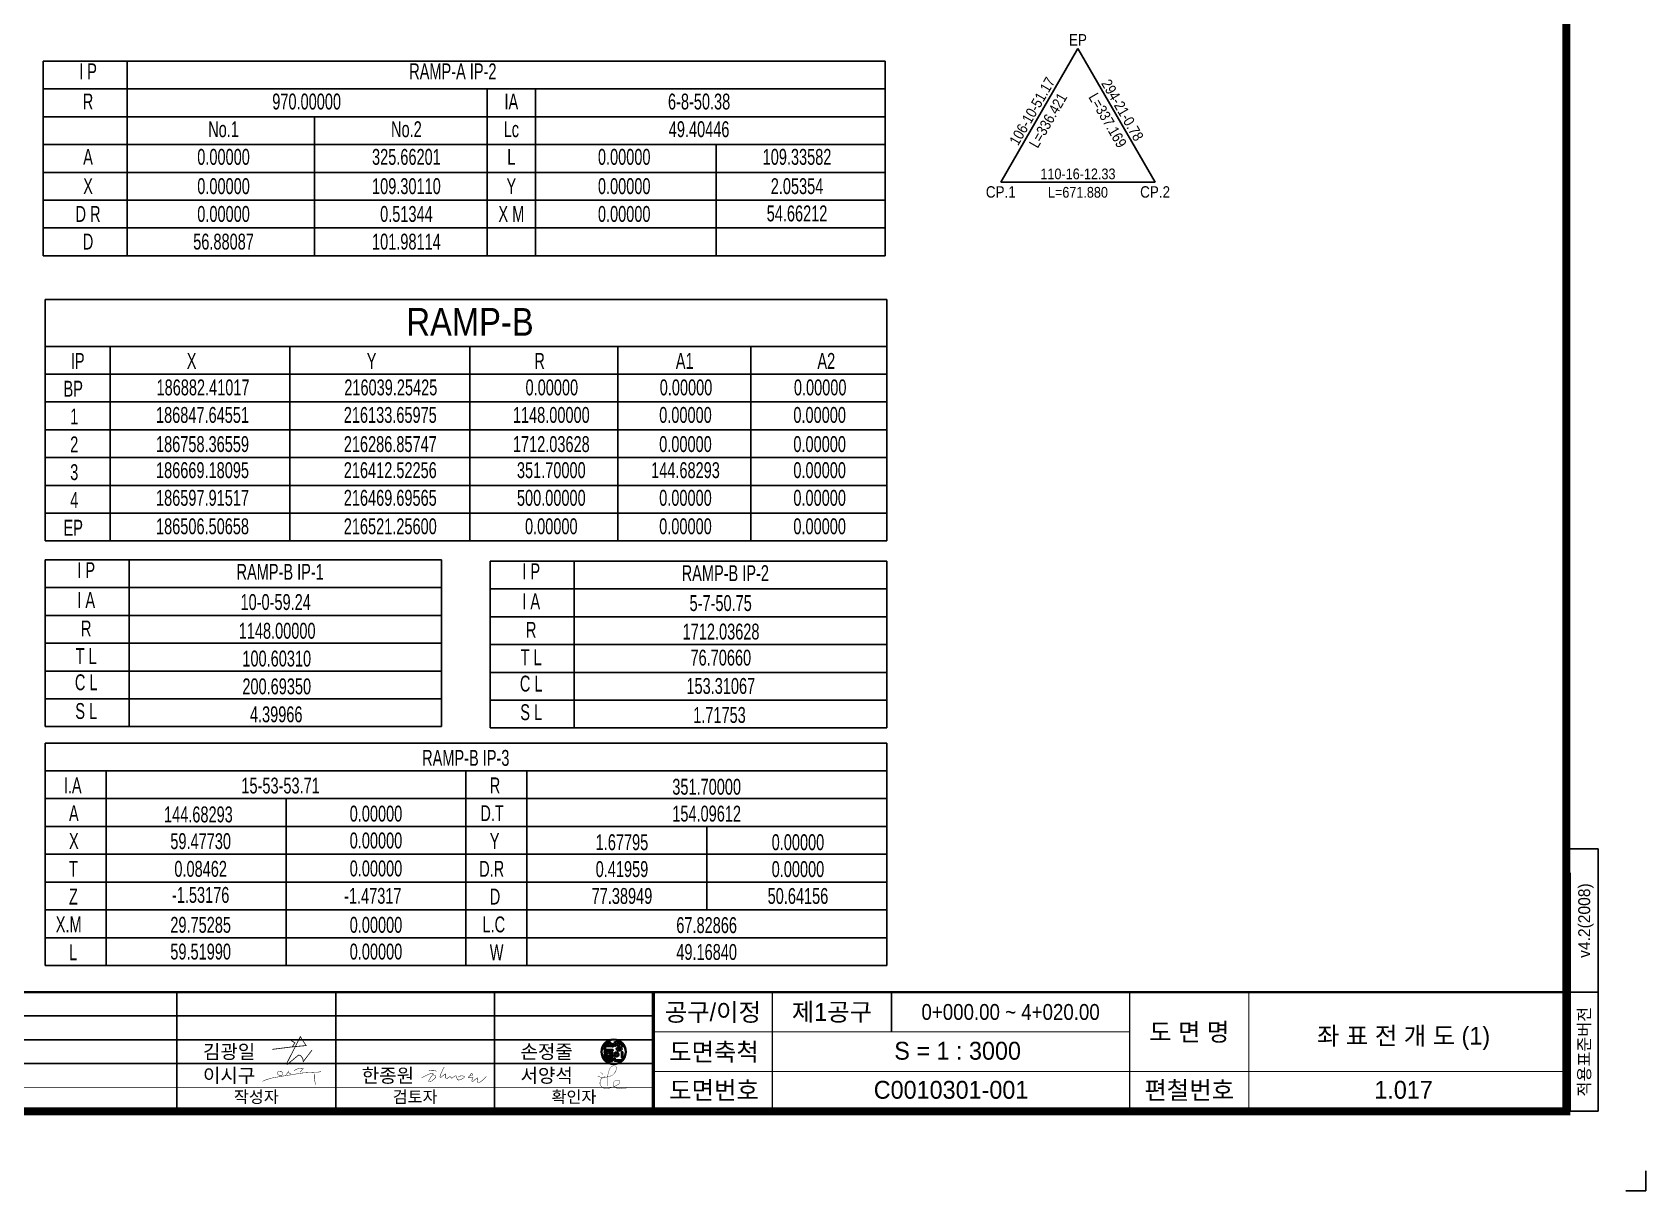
# Model space of a CAD drawing. Header units: inches. Extents: x 0 to 2523, y 0 to 1782.
# Drawn here: x 1304 to 2523, y 0 to 875 of the extents above; entities that cross this region are included whole.
import ezdxf
from ezdxf.enums import TextEntityAlignment as Align

# ---------------------------------------------------------------- set-up
doc = ezdxf.new("R2010")
doc.units = ezdxf.units.IN
doc.header["$LTSCALE"] = 12
doc.header["$MEASUREMENT"] = 0
for name, color, linetype in [('CA-TABL-LIN1', 4, 'Continuous'), ('CA-TABL-LIN2', 1, 'Continuous'), ('CA-TABL-TEX1', 6, 'Continuous'), ('CA-TABL-TEX2', 3, 'Continuous'), ('CX-BORD', 3, 'Continuous'), ('CX-BORD-LIN1', 4, 'Continuous'), ('CX-BORD-LIN2', 3, 'Continuous'), ('CX-BORD-TEX2', 7, 'Continuous'), ('CX-BORD-TEX3', 6, 'Continuous'), ('CX-MISC', 2, 'Continuous'), ('CZ-TEX1', 6, 'Continuous')]:
    doc.layers.add(name, color=color, linetype=linetype)
doc.styles.add('GHG1', font='Dotum.ttf')
doc.styles.add('GHS', font='Dotum.ttf')
doc.styles.add('TB_TEXT', font='Dotum.ttf')
doc.styles.add('TB_WBTXT', font='Dotum.ttf')
doc.styles.add('TB_WMTXT', font='Dotum.ttf')

# ---------------------------------------------------------------- blocks, each defined once
blk = doc.blocks.new('CXBLKA1-KHCA-부산~울산109_K2H')
at = {"layer": 'CX-BORD-LIN1', "const_width": 2}
blk.add_lwpolyline([(821, 20), (25, 20), (25, 574), (821, 574)], close=True, dxfattribs=at)
at = {"layer": 'CX-BORD-LIN1'}
for points, const_width in [([(821, 50), (25, 50)], 0.6), ([(591, 20), (591, 50)], 0.8), ([(591, 20), (591, 50)], 0.6), ([(711, 20), (711, 50)], 0.3), ([(591, 26), (295, 26)], 0.2)]:
    blk.add_lwpolyline(points, dxfattribs=dict(at, const_width=const_width))
for points in [[(471, 20), (471, 50)], [(511, 20), (511, 50)], [(551, 20), (551, 50)]]:
    blk.add_lwpolyline(points, dxfattribs=at)
at = {"layer": 'CX-BORD-LIN2'}
for p, q in [((829, 86.03), (821, 86.03)), ((829, 86.03), (829, 20)), ((822, 80), (822, 20)), ((829, 50), (821, 50)), ((829, 20), (822, 20))]:
    blk.add_line(p, q, dxfattribs=at)
at = {"layer": 'CX-BORD-LIN2', "const_width": 0.3}
for points in [[(621, 20), (621, 50)], [(741, 20), (741, 50)], [(711, 40), (591, 40)], [(821, 30), (591, 30)]]:
    blk.add_lwpolyline(points, dxfattribs=at)
at = {"layer": 'CX-BORD-LIN2'}
for points in [[(651, 40), (651, 50)], [(591, 44), (295, 44)], [(591, 38), (295, 38)], [(591, 32), (295, 32)]]:
    blk.add_lwpolyline(points, dxfattribs=at)
at = {"layer": 'CX-MISC'}
blk.add_lwpolyline([(836, 0), (841, 0), (841, 5)], dxfattribs=at)
at = {"layer": 'CX-BORD-LIN1', "style": 'TB_TEXT'}
for tag, p in [('TR_RCON4', (367.3, 47)), ('TR_RCON3', (367.3, 41)), ('TR_RCON2', (367.3, 35)), ('TR_RCON1', (367.3, 29))]:
    blk.add_attdef(tag, text='', height=3.5, dxfattribs=at).set_placement(p, align=Align.MIDDLE_LEFT)
for tag, height, p in [('TR_DGN4', 3.5, (484.12, 47)), ('TR_CHK4', 3.5, (524.12, 47)), ('TR_RNUM4', 3, (310.11, 46.64)), ('TR_RDAT4', 3.5, (342.5, 47)), ('TR_APP4', 3.5, (564.12, 47)), ('TR_RNUM3', 3, (310.11, 40.64)), ('TR_RDAT3', 3.5, (342.5, 41)), ('TR_DGN3', 3.5, (484.12, 41)), ('TR_CHK3', 3.5, (524.12, 41)), ('TR_APP3', 3.5, (564.12, 41)), ('TR_RDAT2', 3.5, (342.5, 35)), ('TR_DGN2', 3.5, (484.12, 35)), ('TR_CHK2', 3.5, (524.12, 35)), ('TR_APP2', 3.5, (564.12, 35)), ('TR_RNUM2', 3, (310.11, 34.64)), ('TR_RNUM1', 3, (310.11, 28.64)), ('TR_RDAT1', 3.5, (342.5, 29)), ('TR_DGN1', 3.5, (484.12, 29)), ('TR_CHK1', 3.5, (524.12, 29)), ('TR_APP1', 3.5, (564.12, 29))]:
    blk.add_attdef(tag, text='', height=height, dxfattribs=at).set_placement(p, align=Align.MIDDLE_CENTER)
at = {"layer": 'CX-BORD-LIN2', "style": 'TB_TEXT'}
blk.add_text('적용표준버전', height=3, rotation=90, dxfattribs=at).set_placement((825.5, 35), align=Align.MIDDLE_CENTER)
blk.add_attdef('TD_VERSION', text='', height=3, rotation=90, dxfattribs=at).set_placement((825.5, 68.01), align=Align.MIDDLE_CENTER)
at = {"layer": 'CX-BORD-TEX2', "style": 'TB_WMTXT'}
for tag, height, p in [('TB_CNAME', 5, (40.34, 551.83)), ('TB_CSCOP', 4, (41.63, 543.83))]:
    blk.add_attdef(tag, text='', height=height, dxfattribs=at).set_placement(p, align=Align.BOTTOM_LEFT)
at = {"layer": 'CX-BORD-TEX2', "style": 'TB_WBTXT'}
for tag, height, p in [('TB_MTITIL', 10, (423, 553.33)), ('TB_STITL', 7, (423, 538.33))]:
    blk.add_attdef(tag, text='', height=height, dxfattribs=at).set_placement(p, align=Align.MIDDLE_CENTER)
at = {"layer": 'CX-BORD-TEX3', "style": 'TB_TEXT'}
for s, height, p in [('공구/이정', 4.5, (606, 45)), ('도 면 명', 4.5, (726, 40)), ('도면축척', 4.5, (606.29, 35)), ('작성자', 3, (491, 23.66)), ('검토자', 3, (531, 23.66)), ('확인자', 3, (571, 23.66)), ('도면번호', 4.5, (606.29, 25.39)), ('편철번호', 4.5, (726, 25.39))]:
    blk.add_text(s, height=height, dxfattribs=at).set_placement(p, align=Align.MIDDLE)
for tag, height, p in [('TD_DCOMP', 4.5, (242.5, 45)), ('TD_CSECT', 4.5, (636, 45)), ('TD_DNAME_TOP', 4.5, (780, 45)), ('TD_DNAME_MAIN', 4.5, (780, 39.01)), ('TD_CCOMP', 4.5, (242.5, 35)), ('TD_HSCAL', 4.5, (651.7, 35.24)), ('TD_VSCAL', 4.5, (680.78, 35.24)), ('TD_DNAME_BOT', 3, (780, 33.65)), ('TD_CNAME', 4.5, (90, 25.75)), ('TD_FIELD', 4.5, (207.5, 25.53)), ('TD_CSTEP', 4.5, (278.24, 25.53)), ('TD_DWGCODE', 4.5, (666, 25.39)), ('TD_DWGNO', 4.5, (780, 25.39))]:
    blk.add_attdef(tag, text='', height=height, dxfattribs=at).set_placement(p, align=Align.MIDDLE_CENTER)
at = {"layer": 'CX-BORD-TEX3', "style": 'TB_TEXT', "width": 0.9}
blk.add_attdef('TD_CDIST', text='', height=4, dxfattribs=at).set_placement((681, 45), align=Align.MIDDLE_CENTER)
blk = doc.blocks.new('CXGLOGO-1공구SIGN1')
at = {"layer": 'CX-BORD-LIN1'}
h = blk.add_hatch(color=256, dxfattribs=at)
h.paths.add_polyline_path([(113.17, 8.97, 1), (106.86, 8.97, 1)])
h.paths.add_polyline_path([(107.03, 8.97, -1), (113, 8.97, -1)], flags=16)
h.paths.add_polyline_path([(110.05, 8.31, -0.896322), (111.33, 8.33, -0.926389)], flags=0)
h.paths.add_polyline_path([(110.43, 8.31, -1), (110.98, 8.31, -1)], flags=0)
h.paths.add_polyline_path([(109.5, 8.23, -0.16562), (108.69, 8.56, -0.151261), (107.82, 8.21, -0.627986), (107.65, 8.49, 0.080455), (108.04, 8.5, 0.195341), (108.3, 8.63, 0.568514), (108.32, 8.75, -0.02761), (107.63, 8.75, -0.507651), (107.65, 9.02, 0.018456), (109.66, 9.01, -0.861292), (109.69, 8.77, -0.02761), (109, 8.77, 0.568514), (109.02, 8.66, 0.195341), (109.28, 8.52, 0.080455), (109.67, 8.51, -0.627986)], flags=0)
h.paths.add_polyline_path([(111.98, 7.48, 0.030267), (111.97, 8.91, -0.353642), (112.35, 8.94, 0.031531), (112.34, 7.45, -0.327476)], flags=0)
h.paths.add_polyline_path([(109.8, 9.25, 0.046914), (107.89, 9.27, -0.265442), (107.61, 9.36, 0.025115), (107.62, 10, -0.360278), (107.96, 10.02, 0.033897), (107.96, 9.53, 0.034645), (109.81, 9.57, -0.467907)], flags=0)
h.paths.add_polyline_path([(110.62, 9.64, -0.651407), (112.23, 9.68, -0.609172)], flags=0)
h.paths.add_polyline_path([(110.96, 9.68, -0.528488), (111.86, 9.68, -0.528488)], flags=0)
h.paths.add_polyline_path([(109.92, 10.23, 0.017069), (108.75, 10.28, 0.016059), (107.64, 10.24, -0.317816), (107.66, 10.57, -0.018433), (108.65, 10.54, 0.071862), (108.64, 10.78, -0.526862), (108.93, 10.78, 0.071862), (108.92, 10.54, -0.018433), (109.91, 10.56, -0.317816)], flags=0)
h.paths.add_polyline_path([(110.22, 10.35, -0.339532), (110.17, 10.66, 0.188952), (110.56, 10.81, 0.277066), (110.64, 11.13), (110.19, 11.13, -0.268336), (110.19, 11.44), (111.33, 11.44, -0.415274), (111.33, 11.13), (110.92, 11.13, 0.310944), (110.95, 10.88, 0.241567), (111.44, 10.64, -0.43607), (111.26, 10.34, -0.204623), (110.79, 10.72, -0.291725)], flags=0)
h = blk.add_hatch(color=256, dxfattribs=at)
h.paths.add_polyline_path([(109, 11.63, 0.180236), (108.7, 11.62, -0.34602), (107.87, 11.05, 0.027428), (107.65, 10.8, 0.1731), (107.99, 10.76, 0.105582), (108.87, 11.2, 0.118372), (109.56, 10.74, 0.303343), (110.05, 10.79, 0.59956), (109.97, 11.01, -0.14726), (109.56, 11.05, -0.255299)])
h.paths.add_polyline_path([(108.65, 10.54, 0.018433), (107.66, 10.57, 0.317816), (107.64, 10.24, -0.017069), (108.82, 10.27, -0.016059), (109.92, 10.23, 0.317816), (109.91, 10.56, 0.018433), (108.92, 10.54, -0.071862), (108.93, 10.78, 0.526862), (108.64, 10.78, -0.071862)])
h.paths.add_polyline_path([(110.64, 11.13, -0.32001), (110.52, 10.78, -0.166466), (110.17, 10.66, 0.339532), (110.22, 10.35, 0.291725), (110.79, 10.72, 0.204623), (111.26, 10.34, 0.43607), (111.44, 10.64, -0.241567), (110.95, 10.88, -0.310944), (110.92, 11.13), (111.33, 11.13, 0.415274), (111.33, 11.44), (110.19, 11.44, 0.268336), (110.19, 11.13)])
h.paths.add_polyline_path([(111.56, 11.1, 0.447543), (111.55, 10.78, 0.166877), (111.9, 10.82, -0.774344), (111.96, 10.77, -0.01215), (111.94, 10.3, 0.291765), (112.41, 10.27, -0.072609), (112.37, 10.8, 0.047972), (111.98, 11.22), (111.98, 11.1)])
h.paths.add_polyline_path([(110.62, 9.64, 0.609172), (112.23, 9.68, 0.651407)])
h.paths.add_polyline_path([(111.86, 9.68, -0.528488), (110.96, 9.68, -0.528488)], flags=16)
h.paths.add_polyline_path([(109.81, 9.57, -0.034645), (107.96, 9.53, -0.033897), (107.96, 10.02, 0.360278), (107.62, 10, -0.025115), (107.61, 9.36, 0.206731), (107.82, 9.26, -0.048506), (109.8, 9.25, 0.467907)])
h.paths.add_polyline_path([(107.65, 9.02, 0.507651), (107.63, 8.75, 0.023899), (108.23, 8.74, -1.260898), (108.3, 8.63, -0.195341), (108.04, 8.5, -0.080455), (107.65, 8.49, 0.6223), (107.81, 8.2, 0.151741), (108.69, 8.56, 0.168185), (109.52, 8.23, 0.602483), (109.67, 8.51, -0.080455), (109.28, 8.52, -0.195341), (109.02, 8.66, -1.260898), (109.09, 8.77, 0.023899), (109.69, 8.77, 0.861292), (109.66, 9.01, -0.018456)])
h.paths.add_polyline_path([(108.52, 7.72), (108.52, 7.6), (107.63, 7.6), (107.63, 7.35), (109.33, 7.35, -1.500376), (109.33, 7.2), (107.66, 7.2, 0.47535), (107.63, 7.16, 0.028837), (107.86, 6.9, -0.449371), (107.96, 6.98), (109.46, 6.98, 0.419942), (109.72, 7.07), (109.72, 7.55, 0.238656), (109.56, 7.63, -0.077937), (108.9, 7.58, -1.489153), (108.91, 7.72, -0.018547), (109.82, 7.71, 0.4578), (109.8, 8, -0.024307), (107.55, 8, 0.257888), (107.54, 7.72)])
h.paths.add_polyline_path([(109.72, 6.57, 0.413627), (109.7, 6.85, 0.071548), (109.45, 6.83), (107.92, 6.83, 0.033337), (108.22, 6.57)])
h.paths.add_polyline_path([(110.43, 6.65), (111.9, 6.65, 0.033893), (112.2, 6.92), (110.41, 6.92), (110.41, 7.4, 0.365339), (110.06, 7.39), (110.06, 6.77, 0.323626)])
h.paths.add_polyline_path([(111.33, 8.33, 0.896322), (110.05, 8.31, 0.926389)])
h.paths.add_polyline_path([(110.43, 8.31, -1), (110.98, 8.31, -1)], flags=16)
h.paths.add_polyline_path([(111.98, 7.48, 0.327476), (112.34, 7.45, -0.031531), (112.35, 8.94, 0.353642), (111.97, 8.91, -0.030267)])
for p, q in [((110.19, 11.44), (111.33, 11.44)), ((110.19, 11.13), (110.64, 11.13)), ((110.92, 11.13), (111.33, 11.13)), ((111.56, 11.1), (111.98, 11.1)), ((111.98, 11.1), (111.98, 11.22)), ((107.54, 7.72), (108.52, 7.72)), ((108.52, 7.6), (107.63, 7.6)), ((107.63, 7.6), (107.63, 7.35)), ((107.63, 7.35), (109.39, 7.35)), ((109.39, 7.2), (107.66, 7.2)), ((109.45, 6.83), (107.92, 6.83)), ((109.46, 6.98), (107.93, 6.98)), ((109.72, 6.57), (108.22, 6.57)), ((108.52, 7.72), (108.52, 7.6)), ((109.72, 7.55), (109.72, 7.07)), ((110.06, 7.39), (110.06, 6.77)), ((110.41, 7.4), (110.41, 6.92)), ((110.41, 6.92), (112.2, 6.92)), ((110.43, 6.65), (111.9, 6.65))]:
    blk.add_line(p, q, dxfattribs=at)
at = {"layer": 'CX-BORD-LIN1', "const_width": 0.2}
for points in [[(23.98, 9.58), (29.03, 10.21), (32.54, 10.54), (31.07, 12.76), (27.6, 5.94), (27.77, 5.79), (30.62, 8.13), (31.11, 8.07), (31.68, 7.31), (31.82, 6.51), (34.02, 9.39)], [(27.25, 11.95), (28.68, 11.86), (29.72, 11.23), (29.03, 10.21)]]:
    blk.add_lwpolyline(points, dxfattribs=at)
at = {"layer": 'CX-BORD-LIN1'}
for centre, radius in [((110.01, 8.97), 3.16), ((110.01, 8.97), 2.99), ((110.71, 8.31), 0.275)]:
    blk.add_circle(centre, radius, dxfattribs=at)
for centre, radius, start, end in [((107.74, 8.88), 0.17, 122.2904, 229.949), ((107.89, 10.4), 0.285, 141.7544, 212.2788), ((101.19, 9.75), 6.43, 356.5037, 2.2584), ((107.83, 9.55), 0.292, 222.0287, 281.4922), ((107.8, 9.81), 0.267, 53.5305, 132.7824), ((107.8, 8.39), 0.183, 146.583, 275.0959), ((107.98, 15), 6.26, 266.8369, 273.1631), ((108.68, -6.91), 17.19, 89.5363, 93.4478), ((107.88, 11.26), 0.511, 244.1273, 286.4327), ((108.78, 36.2), 27.2, 267.6208, 271.8501), ((107.81, 9.7), 1.22, 262.1608, 280.5601), ((107.69, -2.87), 13.44, 85.891, 90.1151), ((107.69, 9.8), 1.6, 274.6812, 309.0869), ((107.92, 11.86), 0.818, 266.6354, 342.982), ((108.77, -0.91), 10.21, 84.195, 94.9391), ((111.55, 9.81), 3.59, 176.6684, 184.4339), ((108.62, 22.84), 13.33, 267.1837, 275.1206), ((107.41, 13.02), 2.33, 285.2524, 308.6983), ((108, 8.89), 0.394, 275.4358, 319.6478), ((108.28, 8.7), 0.0669, 290.3352, 48.8106), ((108.78, 10.68), 0.181, 34.0858, 145.218), ((107.79, 10.61), 0.86, 355.3573, 11.7986), ((109.58, 9.58), 1.36, 229.1222, 266.7382), ((108.86, 11.22), 0.431, 71.4996, 112.368), ((108.68, -6.91), 17.19, 85.8561, 89.7676), ((110.17, 12.4), 1.77, 222.8577, 249.861), ((109.77, 10.6), 0.86, 167.5053, 183.9465), ((109.72, -2.88), 13.44, 89.1887, 93.4128), ((109.04, 8.72), 0.0669, 131.1894, 249.6648), ((109.81, 11.85), 0.842, 194.9166, 252.2032), ((109.34, 15.02), 6.26, 266.8369, 273.1631), ((109.32, 8.91), 0.394, 220.3522, 264.5642), ((109.51, 9.72), 1.22, 259.4399, 277.8392), ((109.52, 8.41), 0.183, 264.9041, 33.417), ((109.83, 11.72), 0.73, 247.479, 280.9877), ((109.76, 11.14), 0.449, 242.6949, 310.194), ((109.66, 8.89), 0.123, 286.1942, 89.1465), ((109.67, 9.41), 0.208, 308.565, 48.8658), ((109.68, 10.39), 0.285, 327.025, 37.5494), ((109.96, 10.88), 0.127, 318.263, 82.0439), ((110.69, 8.25), 0.645, 7.1213, 174.6035), ((110.69, 8.37), 0.643, 185.239, 356.4858), ((110.4, 10.54), 0.263, 152.4912, 227.5073), ((110.46, 11.29), 0.31, 149.9587, 210.0413), ((110.17, 11.24), 0.577, 269.4245, 312.2244), ((110.21, 10.98), 0.629, 270.7013, 335.7545), ((110.34, 11.04), 0.319, 314.2446, 16.1895), ((111.43, 9.31), 0.877, 25.0489, 157.3709), ((111.41, 10.07), 0.903, 208.5127, 333.9071), ((111.47, 11.09), 0.773, 208.6348, 254.8924), ((111.11, 11.03), 0.219, 151.8782, 220.9692), ((111.44, 11.25), 0.61, 216.2845, 270.6069), ((111.41, 9.37), 0.547, 34.2882, 145.7118), ((111.41, 9.98), 0.547, 214.2882, 325.7118), ((111.22, 10.57), 0.234, 281.3546, 15.597), ((111.18, 11.29), 0.219, 314.8963, 45.1037), ((111.7, 10.94), 0.214, 130.8971, 227.3393), ((111.67, 11.31), 0.541, 257.4777, 295.3738), ((111.93, 10.79), 0.0416, 336.9399, 127.9487), ((102.3, 10.99), 9.67, 355.9138, 358.6983), ((112.2, 10.65), 0.435, 233.857, 298.9186), ((112.18, 8.69), 0.309, 55.6354, 133.5384), ((100.14, 8.1), 11.85, 356.9768, 3.9114), ((124.18, 8.1), 11.85, 175.938, 183.162), ((114.19, 10.66), 1.83, 175.7173, 192.329), ((107.8, 7.85), 0.292, 149.1499, 206.9931), ((108.71, 31.16), 23.19, 267.1333, 272.7029), ((107.67, 7.17), 0.0345, 98.2574, 199.2613), ((107.95, 6.89), 0.089, 100.9246, 175.8665), ((108.88, 7.65), 0.0773, 116.2849, 237.4819), ((109.07, 9.7), 2.13, 263.6349, 283.3556), ((109.25, -4.62), 12.35, 87.3491, 91.8973), ((109.36, 7.28), 0.08, 291.0107, 65.7444), ((109.63, 5.95), 0.899, 85.2286, 101.5982), ((109.55, 7.15), 0.195, 243.3897, 334.508), ((109.57, 7.43), 0.199, 37.5054, 91.197), ((109.57, 6.7), 0.195, 318.8698, 48.755), ((109.69, 7.85), 0.188, 314.7057, 53.0989), ((110.24, 7.19), 0.271, 51.1435, 131.4204), ((110.33, 6.97), 0.334, 215.0435, 286.7752), ((112.18, 7.71), 0.309, 229.2402, 301.7698)]:
    blk.add_arc(centre, radius, start, end, dxfattribs=at)

msp = doc.modelspace()

# ---------------------------------------------------------------- linework, layer by layer
at = {"layer": 'CA-TABL-LIN1', "linetype": 'Continuous'}
for p, q in [((1311.9, 853.1), (1713.8, 853.1)), ((1311.9, 853.1), (1311.9, 706.1)), ((1311.9, 853.1), (1948.1, 853.1)), ((1375.4, 853.1), (1375.4, 706.1)), ((1948.1, 853.1), (1948.1, 706.1)), ((1311.9, 832.1), (1948.1, 832.1)), ((1647.4, 832.1), (1647.4, 819.3)), ((1683.9, 832.1), (1683.9, 819.3)), ((1647.4, 819.3), (1647.4, 801.1)), ((1683.9, 819.3), (1683.9, 801.1)), ((1647.4, 801.1), (1647.4, 782.8)), ((1683.9, 801.1), (1683.9, 782.8)), ((1647.4, 782.8), (1647.4, 764.5)), ((1683.9, 782.8), (1683.9, 764.5)), ((1647.4, 764.5), (1647.4, 746.3)), ((1683.9, 764.5), (1683.9, 746.3)), ((1647.4, 746.3), (1647.4, 706.1)), ((1683.9, 746.3), (1683.9, 706.1)), ((1311.9, 706.1), (1948.1, 706.1)), ((1313.4, 490.7), (1313.4, 673.2)), ((1313.4, 673.2), (1949.4, 673.2)), ((1949.4, 673.2), (1949.4, 490.7)), ((1313.4, 637.7), (1949.4, 637.7)), ((1362.4, 637.7), (1362.4, 490.7)), ((1949.4, 490.7), (1313.4, 490.7)), ((1313.4, 490.7), (1949.4, 490.7)), ((1313.4, 476.5), (1613, 476.5)), ((1313.4, 476.5), (1313.4, 350.5)), ((1376.9, 476.5), (1376.9, 350.5)), ((1613, 476.5), (1613, 458.2)), ((1613, 439.9), (1613, 463.6)), ((1613, 463.6), (1613, 445.4)), ((1649.8, 475.5), (1949.4, 475.5)), ((1649.8, 475.5), (1649.8, 349.5)), ((1713.3, 475.5), (1713.3, 349.5)), ((1949.4, 475.5), (1949.4, 457.2)), ((1613, 458.2), (1613, 439.9)), ((1949.4, 438.9), (1949.4, 462.7)), ((1949.4, 462.7), (1949.4, 444.4)), ((1949.4, 457.2), (1949.4, 438.9)), ((1613, 445.4), (1613, 427.1)), ((1949.4, 444.4), (1949.4, 426.1)), ((1613, 427.1), (1613, 408.8)), ((1949.4, 426.1), (1949.4, 407.9)), ((1613, 408.8), (1613, 390.6)), ((1949.4, 407.9), (1949.4, 389.6)), ((1613, 390.6), (1613, 350.5)), ((1949.4, 389.6), (1949.4, 349.5)), ((1313.4, 350.5), (1613, 350.5)), ((1649.8, 349.5), (1949.4, 349.5)), ((1313.4, 338.1), (1949.4, 338.1)), ((1313.4, 170.1), (1313.4, 338.1)), ((1949.4, 338.1), (1949.4, 170.1)), ((1313.4, 317.1), (1949.4, 317.1)), ((1359.4, 317.1), (1359.4, 170.1)), ((1631.4, 317.1), (1631.4, 170.1)), ((1677.4, 317.1), (1677.4, 170.1)), ((1949.4, 170.1), (1313.4, 170.1)), ((1313.4, 170.1), (1949.4, 170.1))]:
    msp.add_line(p, q, dxfattribs=at)
at = {"layer": 'CA-TABL-LIN2', "linetype": 'Continuous'}
for p, q in [((2093.9, 862.7), (2035.6, 761.7)), ((2152.2, 761.7), (2093.9, 862.7)), ((2035.6, 761.7), (2152.2, 761.7)), ((1313.4, 616.7), (1949.4, 616.7)), ((1313.4, 455.5), (1613, 455.5)), ((1649.8, 454.5), (1949.4, 454.5))]:
    msp.add_line(p, q, dxfattribs=at)
at = {"layer": 'CA-TABL-LIN2'}
for p, q in [((1311.9, 811.1), (1948.1, 811.1)), ((1517, 811.1), (1517, 801.1)), ((1517, 801.1), (1517, 782.8)), ((1311.9, 790.1), (1948.1, 790.1)), ((1517, 782.8), (1517, 764.5)), ((1820.4, 790.1), (1820.4, 706.1)), ((1311.9, 769.1), (1948.1, 769.1)), ((1517, 764.5), (1517, 746.3)), ((1311.9, 748.1), (1948.1, 748.1)), ((1517, 746.3), (1517, 706.1)), ((1311.9, 727.1), (1948.1, 727.1)), ((1498.4, 637.7), (1498.4, 490.7)), ((1634.4, 637.7), (1634.4, 490.7)), ((1746.1, 637.7), (1746.1, 490.7)), ((1846.6, 637.7), (1846.6, 490.7)), ((1313.4, 595.7), (1949.4, 595.7)), ((1313.4, 574.7), (1949.4, 574.7)), ((1313.4, 553.7), (1949.4, 553.7)), ((1313.4, 532.7), (1949.4, 532.7)), ((1313.4, 511.7), (1949.4, 511.7)), ((1313.4, 434.5), (1613, 434.5)), ((1649.8, 433.5), (1949.4, 433.5)), ((1313.4, 413.5), (1613, 413.5)), ((1649.8, 412.5), (1949.4, 412.5)), ((1313.4, 392.5), (1613, 392.5)), ((1649.8, 391.5), (1949.4, 391.5)), ((1313.4, 371.5), (1613, 371.5)), ((1649.8, 370.5), (1949.4, 370.5)), ((1313.4, 296.1), (1949.4, 296.1)), ((1495.4, 296.1), (1495.4, 170.1)), ((1313.4, 275.1), (1949.4, 275.1)), ((1813.4, 275.1), (1813.4, 212.1)), ((1313.4, 254.1), (1949.4, 254.1)), ((1313.4, 233.1), (1949.4, 233.1)), ((1313.4, 212.1), (1949.4, 212.1)), ((1313.4, 191.1), (1949.4, 191.1))]:
    msp.add_line(p, q, dxfattribs=at)
at = {"layer": 'CX-BORD-LIN1'}
for points, const_width in [([(1477.6, 82.6), (1479.1, 83.2), (1480.1, 83.7), (1481.2, 84.1), (1482.2, 84.4), (1483.9, 84.9), (1486.2, 85.4), (1488.5, 85.8), (1491.2, 86.2), (1493.8, 86.7), (1495.8, 87), (1497.8, 87.3), (1500.8, 87.8), (1503.9, 88.3), (1506.5, 88.7), (1508.6, 89), (1513.6, 89.3), (1515.7, 89.4), (1517.9, 89.6), (1519.7, 89.6), (1520.6, 89.7), (1521.5, 89.9), (1521.6, 90), (1521.6, 90.1), (1521.5, 90.1), (1521.4, 90.1), (1521.3, 90), (1521, 89.8)], 0.339), ([(1490.6, 87.1), (1490.5, 87.1), (1490.1, 87.2), (1489.7, 87.5), (1489.3, 87.9), (1489, 88.3), (1488.9, 88.5), (1488.9, 88.9), (1488.9, 89.2), (1489.1, 89.6), (1489.5, 89.8), (1490, 90.1), (1490.4, 90.1), (1491, 90), (1491.1, 89.9), (1491.3, 89.9), (1491.5, 89.9), (1492, 89.9), (1492.2, 89.7), (1492.4, 89.4), (1492.7, 89.1), (1492.8, 88.8), (1492.8, 88.4), (1492.8, 88.1), (1492.7, 87.8), (1492.6, 87.5), (1492.2, 87.1), (1491.7, 86.9), (1491.3, 86.9), (1490.1, 87.2)], 0.339), ([(1497.6, 90.7), (1495.5, 87.4)], 0.339), ([(1496.9, 89.6), (1499.2, 88)], 0.339), ([(1501.5, 90.5), (1502.5, 91.4), (1504.1, 92), (1505.5, 92.3), (1507.7, 92.5), (1508.5, 92.5), (1507.8, 91.6), (1507, 90.5), (1506.3, 89.9), (1506, 89.5)], 0.339), ([(1517.2, 88.5), (1516.8, 87.3), (1516.8, 85.9), (1516.8, 84.3), (1517.2, 82.6), (1517.6, 80.8), (1517.9, 80.1)], 0.339), ([(1597.9, 85.3), (1599.8, 86.3), (1601.9, 87.3), (1603.5, 88), (1604.8, 88.6), (1605.2, 88.7), (1605.4, 88.7), (1605.6, 88.8), (1605.9, 88.8), (1606.1, 88.8), (1606.3, 88.7), (1606.4, 88.6), (1606.5, 88.4), (1606.5, 88.3), (1606.5, 88), (1606.5, 87.9), (1606.4, 87.7), (1606.3, 87.6), (1606.2, 87.4), (1605.8, 86.9), (1605.3, 86.3), (1604.9, 85.8), (1604, 84.4), (1603.6, 83.7), (1603.4, 83.4), (1603.4, 83.2), (1603.3, 83), (1603.3, 82.7), (1603.3, 82.5), (1603.4, 82.4), (1603.4, 82.3), (1603.5, 82.3), (1603.6, 82.2), (1603.8, 82.2), (1604, 82.2), (1604.2, 82.3), (1604.4, 82.4), (1604.8, 82.5), (1605, 82.7), (1605.4, 82.8), (1605.8, 83.1), (1606.1, 83.3), (1606.3, 83.5), (1606.7, 83.8), (1607.2, 84.2), (1607.4, 84.4), (1607.8, 84.7), (1608, 85), (1608.3, 85.3), (1608.5, 85.6), (1608.6, 85.9), (1608.6, 86.1), (1608.6, 86.3), (1608.5, 86.5), (1608.4, 86.7), (1608.2, 86.9), (1608, 87), (1607.8, 87.1), (1607.7, 87.2), (1607.6, 87.2), (1607.2, 87.3), (1606.8, 87.4), (1606.3, 87.6)], 0.339), ([(1603.3, 90.6), (1604, 90.7), (1604.5, 90.8), (1605, 90.8), (1605.5, 90.9), (1605.9, 90.9), (1606.3, 90.9), (1606.6, 90.9), (1606.9, 90.9), (1607.2, 90.9), (1607.6, 90.8), (1607.8, 90.8), (1608.1, 90.7), (1608.4, 90.6), (1608.6, 90.5), (1608.9, 90.3), (1609.1, 90.1)], 0.339), ([(1615, 93.5), (1614.5, 92.6), (1614.1, 91.8), (1613.4, 90.4), (1613.2, 89.9), (1612.6, 88.6), (1612.3, 88.1), (1612.1, 87.6), (1612, 87.2), (1612, 87), (1611.9, 86.7), (1611.9, 86.4), (1611.8, 86.2), (1611.8, 85.9), (1611.9, 85.6), (1611.9, 85.5), (1612, 85.4), (1612.1, 85.4), (1612.3, 85.5), (1612.5, 85.6), (1612.6, 85.7), (1612.9, 85.9), (1613.1, 86), (1613.2, 86.2), (1613.4, 86.3), (1613.7, 86.6), (1614, 86.8), (1614.6, 87.4), (1614.9, 87.7), (1615.3, 87.9), (1615.6, 88.1), (1615.7, 88.2), (1615.9, 88.2), (1616, 88.2), (1616, 88.2), (1616.1, 88.1), (1616.1, 88), (1616.1, 87.8), (1616.1, 87.6), (1616.1, 87.5), (1616.1, 87.3), (1616.1, 87), (1616.1, 86.8), (1616.1, 86.6), (1616.1, 86.1), (1616.1, 86), (1616.1, 85.6), (1616.1, 85.5), (1616.1, 85.4), (1616.1, 85.3), (1616.2, 85.2), (1616.2, 85.2), (1616.2, 85.1), (1616.3, 85), (1616.4, 85), (1616.4, 84.9), (1616.5, 84.9), (1616.5, 84.9), (1616.5, 84.9), (1616.6, 84.8), (1616.6, 84.8), (1616.7, 84.8), (1616.8, 84.8), (1617, 84.8), (1617.1, 84.9), (1617.2, 84.9), (1617.4, 84.9), (1617.5, 85), (1617.6, 85), (1617.7, 85.1), (1617.8, 85.2), (1618, 85.3), (1618.1, 85.4), (1618.2, 85.4), (1618.3, 85.5), (1618.3, 85.6), (1618.5, 85.7), (1618.6, 85.8), (1618.7, 85.8), (1618.8, 86), (1619, 86.1), (1619.2, 86.3), (1619.2, 86.3), (1619.3, 86.3), (1619.4, 86.3), (1619.5, 86.2), (1619.5, 86.2), (1619.6, 86.1), (1619.7, 86), (1619.7, 86), (1619.8, 85.9), (1620, 85.6), (1620.2, 85.2), (1620.3, 85.1), (1620.4, 85.1), (1620.4, 85.1), (1620.4, 85), (1620.5, 85), (1620.5, 85), (1620.6, 85), (1620.7, 85.1), (1620.9, 85.1), (1621, 85.2), (1621.4, 85.5), (1622.5, 86.2), (1623.2, 86.6), (1623.3, 86.7), (1623.5, 86.7), (1623.6, 86.8), (1623.6, 86.8), (1623.7, 86.7), (1623.8, 86.7), (1623.9, 86.7), (1623.9, 86.6), (1624, 86.5), (1624.1, 86.3), (1624.2, 86.1), (1624.3, 85.9), (1624.4, 85.7), (1624.4, 85.5), (1624.4, 85.4)], 0.339), ([(1624.4, 85.4), (1624.5, 85.2), (1624.5, 85), (1624.6, 84.8), (1624.7, 84.6), (1624.7, 84.4), (1624.8, 84.3), (1624.9, 84.1), (1624.9, 84), (1625, 83.9), (1625.1, 83.8), (1625.3, 83.7), (1625.4, 83.7), (1625.5, 83.7), (1625.6, 83.6), (1625.7, 83.6), (1625.9, 83.6), (1626, 83.6), (1626.2, 83.6), (1626.4, 83.7), (1626.6, 83.7), (1626.8, 83.8), (1627, 83.8), (1627.2, 83.9), (1627.4, 84), (1627.9, 84.2), (1628.2, 84.3), (1628.6, 84.5), (1628.8, 84.6), (1629, 84.8), (1629.4, 85), (1629.6, 85.1), (1629.8, 85.3), (1630.1, 85.5), (1630.2, 85.7), (1630.3, 85.8), (1630.3, 85.9), (1630.3, 85.9), (1630.3, 86), (1630.3, 86), (1630.3, 86.1), (1630.3, 86.1), (1630.2, 86.2), (1630.2, 86.2), (1630.1, 86.3), (1630.1, 86.3), (1630, 86.3), (1630, 86.4), (1629.9, 86.4), (1629.8, 86.5), (1629.6, 86.5), (1629.4, 86.6), (1629.2, 86.6), (1629.1, 86.6), (1628.9, 86.7), (1628.7, 86.7), (1628.4, 86.7), (1628, 86.7), (1627.7, 86.7), (1627.5, 86.6), (1626.9, 86.6), (1626.7, 86.5), (1626.5, 86.5), (1626.3, 86.4), (1626.1, 86.3), (1626, 86.3), (1625.9, 86.2), (1625.8, 86.1), (1625.8, 86), (1625.7, 85.9), (1625.7, 85.8), (1625.7, 85.7)], 0.339), ([(1635, 87.3), (1635, 87.4), (1635, 87.7), (1635, 87.9), (1635.1, 88), (1635.1, 88.1), (1635.2, 88.2), (1635.3, 88.3), (1635.3, 88.4), (1635.4, 88.4), (1635.5, 88.4), (1635.5, 88.4), (1635.6, 88.4), (1635.6, 88.4), (1635.7, 88.4), (1635.8, 88.4), (1635.9, 88.4), (1635.9, 88.3), (1636, 88.3), (1636.1, 88.3), (1636.1, 88.3), (1636.2, 88.2), (1636.2, 88.2), (1636.3, 88.2), (1636.4, 88.1), (1636.4, 88), (1636.4, 88), (1636.5, 88), (1636.5, 87.9), (1636.5, 87.9), (1636.6, 87.8), (1636.6, 87.7), (1636.6, 87.7), (1636.6, 87.6), (1636.6, 87.6), (1636.6, 87.5), (1636.6, 87.5), (1636.5, 87.4), (1636.5, 87.4), (1636.4, 87.4), (1636.3, 87.3), (1636.2, 87.3), (1636.2, 87.3), (1636.1, 87.3), (1635.9, 87.3), (1635.8, 87.3), (1635.7, 87.3), (1635.6, 87.3), (1635.6, 87.3), (1635.5, 87.3), (1635.4, 87.3), (1635.3, 87.3), (1635.3, 87.3), (1635.3, 87.3), (1635.2, 87.3), (1635.1, 87.3), (1635, 87.3), (1635, 87.3), (1634.9, 87.3), (1634.9, 87.2), (1634.8, 87.2), (1634.7, 87.1), (1634.6, 87.1), (1634.5, 87), (1634.3, 86.8), (1634.2, 86.7), (1633.8, 86.4), (1633.7, 86.3), (1633.5, 86.1), (1633.4, 86), (1633.2, 85.8), (1633.1, 85.6), (1633.1, 85.6), (1633.1, 85.5), (1633.1, 85.5), (1633.1, 85.5), (1633.2, 85.4), (1633.2, 85.4), (1633.2, 85.4), (1633.3, 85.4), (1633.3, 85.3), (1633.4, 85.3), (1633.4, 85.3), (1633.5, 85.3), (1633.5, 85.3), (1633.6, 85.3), (1633.7, 85.3), (1633.7, 85.3), (1633.8, 85.4), (1633.9, 85.4), (1634, 85.4), (1634.1, 85.4), (1634.2, 85.4), (1634.3, 85.5), (1634.4, 85.5), (1634.5, 85.5), (1634.7, 85.5), (1634.8, 85.6), (1634.9, 85.6), (1635.1, 85.6), (1635.2, 85.6), (1635.3, 85.7), (1635.5, 85.7), (1635.6, 85.7), (1635.7, 85.7), (1635.8, 85.7), (1635.9, 85.7), (1636, 85.7), (1636.1, 85.7), (1636.2, 85.7), (1636.3, 85.7), (1636.3, 85.7), (1636.4, 85.7), (1636.5, 85.6), (1636.5, 85.6), (1636.6, 85.6), (1636.6, 85.5), (1636.6, 85.5), (1636.7, 85.4), (1636.6, 85.4), (1636.6, 85.3), (1636.6, 85.2), (1636.6, 85.1), (1636.5, 84.9), (1636.4, 84.6), (1636.3, 84.4), (1636.2, 84.2), (1636.1, 83.9), (1636, 83.7), (1635.9, 83.4), (1635.9, 83.2), (1635.9, 83.1), (1635.9, 83), (1635.9, 82.8), (1636, 82.6), (1636.1, 82.6), (1636.2, 82.6), (1636.2, 82.6), (1636.3, 82.6), (1636.4, 82.6), (1636.6, 82.7), (1636.7, 82.7), (1636.9, 82.8), (1637.1, 82.9), (1637.3, 83.1), (1637.5, 83.3), (1637.8, 83.5), (1638.1, 83.8), (1638.4, 84), (1638.7, 84.3), (1639, 84.5), (1639.3, 84.7), (1639.5, 84.9), (1639.7, 85), (1639.8, 85.1), (1640, 85.2), (1640, 85.2), (1640.1, 85.2), (1640.1, 85.1), (1640.1, 85.1), (1640.1, 84.8), (1640, 84.4), (1640, 83.9), (1639.9, 83.5), (1639.9, 83.1), (1639.9, 82.8), (1639.9, 82.7), (1639.9, 82.5), (1640, 82.4), (1640, 82.3), (1640.1, 82.1), (1640.2, 82), (1640.3, 81.9), (1640.4, 81.9), (1640.5, 81.8), (1640.6, 81.7), (1640.7, 81.7), (1640.8, 81.7), (1640.9, 81.7), (1641.1, 81.7), (1641.2, 81.7), (1641.4, 81.8), (1641.6, 81.8), (1641.9, 82), (1642.5, 82.4), (1642.9, 82.6), (1643.4, 83), (1643.9, 83.4), (1644.5, 84), (1645.2, 84.6), (1646, 85.4), (1646.8, 86.4)], 0.339), ([(1731, 86.5), (1731.3, 86.4), (1731.9, 86.2), (1732.4, 86), (1732.8, 85.8), (1733.5, 85.7), (1733.9, 85.6), (1734.5, 85.6), (1735.2, 85.6), (1736.2, 85.6), (1737, 85.7), (1737.7, 85.8), (1738.5, 86), (1738.9, 86), (1739.5, 86.2), (1740, 86.4), (1740.5, 86.6), (1741.3, 86.9), (1741.7, 87.1), (1741.9, 87.2), (1742.1, 87.3), (1742.6, 87.7), (1742.9, 88), (1743.2, 88.3), (1743.5, 88.7), (1743.8, 89.1), (1744.1, 89.4), (1744.3, 89.8), (1744.4, 89.9), (1744.6, 90.4), (1744.8, 90.9), (1744.9, 91.4), (1745, 91.8), (1745.1, 92.1), (1745.1, 92.6), (1745.1, 92.8), (1745, 93.2), (1744.9, 93.5), (1744.8, 93.7), (1744.5, 94), (1744.3, 94.2), (1744.1, 94.3), (1743.9, 94.4), (1743.7, 94.5), (1743.5, 94.5), (1743.3, 94.5), (1743.1, 94.5), (1743, 94.5), (1742.8, 94.5), (1742.7, 94.4), (1742.5, 94.3), (1742.4, 94.3), (1742.3, 94.3), (1742.2, 94.2), (1742, 94.1), (1741.7, 93.9), (1741.4, 93.7), (1741.2, 93.5), (1741, 93.4), (1740.8, 93.2), (1740.6, 93), (1740.5, 92.7), (1740.3, 92.5), (1740.2, 92.3), (1740, 92), (1739.9, 91.6), (1739.7, 91.3), (1739.6, 90.9), (1739.5, 90.6), (1739.4, 90.3), (1739.1, 89.5), (1738.9, 88.8), (1738.8, 88.2), (1738.7, 87.7), (1738.6, 87.1), (1738.5, 86.7), (1738.5, 86.3), (1738.4, 85.9), (1738.2, 84.3), (1738.1, 83.5), (1738.1, 82.6), (1738.2, 82), (1738.2, 81.4), (1738.3, 81.1), (1738.3, 80.7), (1738.3, 80.4), (1738.3, 80), (1738.3, 79.7), (1738.2, 79.6), (1738.2, 79.4), (1738.1, 79.2)], 0.271), ([(1736.6, 86.1), (1736.1, 86), (1735.2, 85.6), (1734.2, 85), (1733.7, 84.5), (1733.2, 83.7), (1733.2, 83.5), (1733.1, 83.3), (1733, 83.1), (1733, 82.9), (1732.9, 82.7), (1732.8, 82.4), (1732.8, 82.2), (1732.7, 81.9), (1732.7, 81.6), (1732.7, 81.4), (1732.7, 81), (1732.7, 80.6), (1732.8, 80.3), (1732.9, 79.8), (1733.2, 79.4), (1733.3, 79.2), (1733.5, 79), (1733.8, 78.6), (1734.2, 78.2), (1734.6, 77.9), (1735.2, 77.6), (1735.7, 77.4), (1736.5, 77.3), (1737.2, 77.2), (1737.7, 77.2), (1738.2, 77.2), (1738.6, 77.3), (1738.8, 77.3), (1739.1, 77.3), (1739.4, 77.4), (1739.6, 77.4), (1739.9, 77.5), (1740.1, 77.5), (1740.2, 77.6), (1740.6, 77.7), (1740.8, 77.7), (1741.1, 77.8), (1741.3, 77.9), (1741.8, 78), (1742, 78.1), (1742.2, 78.2), (1742.5, 78.3), (1743, 78.5), (1743.2, 78.6), (1743.4, 78.7), (1743.7, 78.8), (1743.9, 78.9), (1744.2, 79), (1744.4, 79.1), (1744.6, 79.2), (1744.8, 79.3), (1745.1, 79.4), (1745.3, 79.6), (1745.5, 79.7), (1745.8, 79.9), (1745.9, 80), (1746.1, 80.1), (1746.3, 80.2), (1746.4, 80.3), (1746.7, 80.5), (1746.9, 80.6), (1747, 80.8), (1747.2, 80.9), (1747.4, 81.1), (1747.5, 81.3), (1747.5, 81.4), (1747.6, 81.6), (1747.7, 81.7), (1747.7, 81.9), (1747.7, 82), (1747.7, 82.2), (1747.7, 82.4), (1747.6, 82.5), (1747.6, 82.6), (1747.5, 82.8), (1747.4, 82.9), (1747.2, 83.1), (1747, 83.2), (1746.9, 83.3), (1746.7, 83.4), (1746.4, 83.4), (1746.2, 83.5), (1745.9, 83.5), (1745.8, 83.5), (1745.7, 83.5), (1745.3, 83.4), (1745.1, 83.4), (1744.9, 83.3), (1744.7, 83.3), (1744.5, 83.2), (1744.3, 83.1), (1744.1, 83), (1743.9, 82.9), (1743.7, 82.8), (1743.6, 82.7), (1743.4, 82.5), (1743.3, 82.4), (1743.2, 82.2), (1743.1, 82.2), (1743, 82), (1743, 81.8), (1742.9, 81.7), (1742.9, 81.5), (1742.8, 81.3), (1742.8, 81.3), (1742.8, 81.2), (1742.8, 81.1), (1742.8, 80.9), (1742.8, 80.7), (1742.9, 80.5), (1742.9, 80.3), (1742.9, 80.2), (1742.9, 80.1), (1742.9, 79.9), (1743, 79.7), (1743, 79.5), (1743.1, 79.4), (1743.2, 79.2), (1743.3, 79.1), (1743.3, 78.9), (1743.5, 78.8), (1743.5, 78.7), (1743.6, 78.6), (1743.7, 78.5), (1744, 78.2), (1744.1, 78.1), (1744.2, 78), (1744.3, 78), (1744.5, 77.9), (1744.6, 77.8), (1744.7, 77.7), (1744.8, 77.7), (1745, 77.6), (1745.1, 77.6), (1745.1, 77.5), (1745.3, 77.5), (1745.4, 77.4), (1745.5, 77.4), (1745.6, 77.4), (1745.7, 77.3), (1745.9, 77.3), (1746.1, 77.2), (1746.2, 77.2), (1746.6, 77.1), (1746.9, 77.1), (1747.3, 77.1), (1747.7, 77), (1747.8, 77), (1748.2, 77), (1748.4, 77), (1748.6, 77), (1748.8, 77), (1749, 77.1), (1749.2, 77.1), (1749.5, 77.1), (1749.7, 77.1), (1749.9, 77.2), (1750.1, 77.2), (1750.3, 77.2), (1750.5, 77.2), (1750.8, 77.3), (1751.1, 77.3), (1751.4, 77.4), (1751.7, 77.4), (1752.1, 77.5), (1752.6, 77.6)], 0.271), ([(1732.9, 89.7), (1734.8, 87.9)], 0.271)]:
    msp.add_lwpolyline(points, dxfattribs=dict(at, const_width=const_width))

# ---------------------------------------------------------------- block references
at = {"layer": 'CX-BORD'}
ref = msp.add_blockref('CXBLKA1-KHCA-부산~울산109_K2H', (0, 0), dxfattribs=dict(at, xscale=3, yscale=3, zscale=3))
ref.add_attrib('TD_DNAME_MAIN', '좌 표 전 개 도 (1)', dxfattribs={"layer": 'CX-BORD-TEX3', "height": 13.5, "style": 'TB_TEXT'}).set_placement((2340, 117), align=Align.MIDDLE_CENTER)
ref.add_attrib('TD_CSECT', '제1공구', dxfattribs={"layer": 'CX-BORD-TEX3', "height": 13.5, "style": 'TB_TEXT'}).set_placement((1908, 135), align=Align.MIDDLE_CENTER)
ref.add_attrib('TD_CDIST', '0+000.00 ~ 4+020.00', dxfattribs={"layer": 'CX-BORD-TEX3', "height": 12, "style": 'TB_TEXT', "width": 0.9}).set_placement((2043, 135), align=Align.MIDDLE_CENTER)
ref.add_attrib('TD_HSCAL', 'S = 1 : 3000', dxfattribs={"layer": 'CX-BORD-TEX3', "height": 13.5, "style": 'TB_TEXT'}).set_placement((1955.1, 105.7), align=Align.MIDDLE_LEFT)
ref.add_attrib('TR_DGN1', '이시구', dxfattribs={"layer": 'CX-BORD-LIN1', "height": 10.5, "style": 'TB_TEXT'}).set_placement((1452.4, 87), align=Align.MIDDLE_CENTER)
ref.add_attrib('TR_CHK1', '한종원', dxfattribs={"layer": 'CX-BORD-LIN1', "height": 10.5, "style": 'TB_TEXT'}).set_placement((1572.4, 87), align=Align.MIDDLE_CENTER)
ref.add_attrib('TR_APP1', '서양석', dxfattribs={"layer": 'CX-BORD-LIN1', "height": 10.5, "style": 'TB_TEXT'}).set_placement((1692.4, 87), align=Align.MIDDLE_CENTER)
ref.add_attrib('TR_DGN2', '김광일', dxfattribs={"layer": 'CX-BORD-LIN1', "height": 10.5, "style": 'TB_TEXT'}).set_placement((1452.4, 105), align=Align.MIDDLE_CENTER)
ref.add_attrib('TR_APP2', '손정줄', dxfattribs={"layer": 'CX-BORD-LIN1', "height": 10.5, "style": 'TB_TEXT'}).set_placement((1692.4, 105), align=Align.MIDDLE_CENTER)
ref.add_attrib('TD_DWGNO', '1.017', dxfattribs={"layer": 'CX-BORD-TEX3', "height": 13.5, "style": 'TB_TEXT'}).set_placement((2340, 76.2), align=Align.MIDDLE_CENTER)
ref.add_attrib('TD_DWGCODE', 'C0010301-001', dxfattribs={"layer": 'CX-BORD-TEX3', "height": 13.5, "style": 'TB_TEXT'}).set_placement((1998, 76.2), align=Align.MIDDLE_CENTER)
ref.add_attrib('TD_VERSION', 'v4.2(2008)', dxfattribs={"layer": 'CX-BORD-LIN2', "height": 9, "rotation": 90, "style": 'TB_TEXT'}).set_placement((2476.5, 204), align=Align.MIDDLE_CENTER)
at = {"layer": 'CX-BORD-LIN1', "xscale": 3, "yscale": 3, "zscale": 3}
msp.add_blockref('CXGLOGO-1공구SIGN1', (1413, 78), dxfattribs=at)

# ---------------------------------------------------------------- texts
at = {"layer": 'CA-TABL-TEX1', "style": 'GHS', "width": 0.9}
for s, p in [('EP', (2093.9, 864.9)), ('CP.1', (2035.6, 750)), ('CP.2', (2152.2, 750))]:
    msp.add_text(s, height=8.64, dxfattribs=at).set_placement(p, align=Align.CENTER)
at = {"layer": 'CA-TABL-TEX1', "style": 'GHS', "width": 0.7}
for s, p in [('I P', (1345.8, 839.4)), ('RAMP-A IP-2', (1621.5, 839.4)), ('R', (1345.8, 816.6)), ('IA', (1665.7, 816.6)), ('Lc', (1665.7, 795.7)), ('A', (1345.8, 774.8)), ('L', (1665.7, 774.8)), ('X', (1345.8, 752.7)), ('Y', (1665.7, 752.7)), ('D R', (1345.8, 731.7)), ('X M', (1665.7, 731.7)), ('D', (1345.8, 710.8)), ('I P', (1344.4, 462.7)), ('I P', (1680.7, 461.8)), ('I A', (1344.4, 440.1)), ('I A', (1680.7, 439.2)), ('R', (1344.4, 418.6)), ('R', (1680.7, 417.6)), ('T L', (1344.4, 397.8)), ('T L', (1680.7, 396.9)), ('C L', (1344.4, 378)), ('C L', (1680.7, 377)), ('S L', (1344.4, 356.3)), ('S L', (1680.7, 355.4))]:
    msp.add_text(s, height=12, rotation=360, dxfattribs=at).set_placement(p, align=Align.CENTER)
for s, p in [('IP', (1332.8, 620.7)), ('BP', (1327.3, 599.7)), ('1', (1332.3, 578.7)), ('2', (1332.3, 557.7)), ('3', (1332.3, 536.7)), ('4', (1332.3, 515.7)), ('EP', (1327.3, 494.7)), ('RAMP-B IP-3', (1598.3, 320.9)), ('I.A', (1327.5, 300.1)), ('R', (1649.4, 300.1)), ('A', (1331.4, 279.1)), ('D.T', (1642.3, 279.1)), ('X', (1331.4, 258.1)), ('Y', (1649.4, 258.1)), ('T', (1331.4, 237.1)), ('D.R', (1641.4, 237.1)), ('Z', (1331.4, 216.1)), ('D', (1649.4, 216.1)), ('X.M', (1321.4, 195.1)), ('L.C', (1643.9, 195.1)), ('L', (1331.4, 174.1)), ('W', (1649.4, 174.1))]:
    msp.add_text(s, height=12, rotation=360, dxfattribs=at).set_placement(p)
at = {"layer": 'CA-TABL-TEX2', "style": 'GHS'}
for s, height, rotation, width, p in [('106-10-51.17', 8.1, 60, 0.9, (2062.8, 813.3)), ('L=337.169', 8.1, 300, 0.9, (2112.9, 806.4)), ('294-21-0.78', 8.1, 300, 0.9, (2124.1, 814.1)), ('970.00000', 12, 360, 0.7, (1511, 816.6)), ('6-8-50.38', 12, 360, 0.7, (1807.6, 816.6)), ('L=336.421', 8.1, 60, 0.9, (2074.8, 806.4)), ('No.1', 12, 360, 0.7, (1448.2, 795.7)), ('No.2', 12, 360, 0.7, (1586.4, 795.7)), ('49.40446', 12, 360, 0.7, (1807.6, 795.7)), ('0.00000', 12, 360, 0.7, (1448.2, 774.8)), ('325.66201', 12, 360, 0.7, (1586.4, 774.8)), ('0.00000', 12, 360, 0.7, (1751, 774.8)), ('109.33582', 12, 360, 0.7, (1881.6, 774.8)), ('0.00000', 12, 360, 0.7, (1448.2, 752.7)), ('109.30110', 12, 360, 0.7, (1586.4, 752.7)), ('0.00000', 12, 360, 0.7, (1751, 752.7)), ('2.05354', 12, 360, 0.7, (1881.6, 752.7)), ('0.00000', 12, 360, 0.7, (1448.2, 731.7)), ('0.51344', 12, 360, 0.7, (1586.4, 731.7)), ('0.00000', 12, 360, 0.7, (1751, 731.7)), ('54.66212', 12, 360, 0.7, (1881.6, 732.1)), ('56.88087', 12, 360, 0.7, (1448.2, 710.8)), ('101.98114', 12, 360, 0.7, (1586.4, 710.8)), ('186882.41017', 12, 360, 0.7, (1432.7, 600.7)), ('216039.25425', 12, 360, 0.7, (1574.6, 600.7)), ('0.00000', 12, 360, 0.7, (1696.3, 600.7)), ('0.00000', 12, 360, 0.7, (1797.7, 600.7)), ('0.00000', 12, 360, 0.7, (1899.1, 600.7)), ('186847.64551', 12, 360, 0.7, (1432.3, 579.9)), ('216133.65975', 12, 360, 0.7, (1574.2, 579.9)), ('1148.00000', 12, 360, 0.7, (1695.9, 579.9)), ('0.00000', 12, 360, 0.7, (1797.3, 579.9)), ('0.00000', 12, 360, 0.7, (1898.7, 579.9)), ('186758.36559', 12, 360, 0.7, (1432.3, 557.9)), ('216286.85747', 12, 360, 0.7, (1574.2, 557.9)), ('1712.03628', 12, 360, 0.7, (1695.9, 557.9)), ('0.00000', 12, 360, 0.7, (1797.3, 557.9)), ('0.00000', 12, 360, 0.7, (1898.7, 557.9)), ('186669.18095', 12, 360, 0.7, (1432.3, 538.2)), ('216412.52256', 12, 360, 0.7, (1574.2, 538.2)), ('351.70000', 12, 360, 0.7, (1695.9, 538.2)), ('144.68293', 12, 360, 0.7, (1797.3, 538.2)), ('0.00000', 12, 360, 0.7, (1898.7, 538.2)), ('186597.91517', 12, 360, 0.7, (1432.3, 517.3)), ('216469.69565', 12, 360, 0.7, (1574.2, 517.3)), ('500.00000', 12, 360, 0.7, (1695.9, 517.3)), ('0.00000', 12, 360, 0.7, (1797.3, 517.3)), ('0.00000', 12, 360, 0.7, (1898.7, 517.3)), ('186506.50658', 12, 360, 0.7, (1432.3, 495.8)), ('216521.25600', 12, 360, 0.7, (1574.2, 495.8)), ('0.00000', 12, 360, 0.7, (1695.9, 495.8)), ('0.00000', 12, 360, 0.7, (1797.3, 495.8)), ('0.00000', 12, 360, 0.7, (1898.7, 495.8)), ('RAMP-B IP-1', 12, 360, 0.7, (1491, 461.4)), ('RAMP-B IP-2', 12, 360, 0.7, (1827.4, 460.4)), ('10-0-59.24', 12, 360, 0.7, (1487.6, 438.6)), ('5-7-50.75', 12, 360, 0.7, (1823.9, 437.8)), ('1148.00000', 12, 360, 0.7, (1488.7, 416.9)), ('1712.03628', 12, 360, 0.7, (1824.2, 416.3)), ('100.60310', 12, 360, 0.7, (1488.4, 395.9)), ('76.70660', 12, 360, 0.7, (1824, 396.6)), ('200.69350', 12, 360, 0.7, (1488.4, 374.9)), ('153.31067', 12, 360, 0.7, (1824, 375.2)), ('4.39966', 12, 360, 0.7, (1488, 353.8)), ('1.71753', 12, 360, 0.7, (1823, 353.3)), ('15-53-53.71', 12, 360, 0.7, (1491.3, 300)), ('351.70000', 12, 360, 0.7, (1813.3, 299.1)), ('144.68293', 12, 360, 0.7, (1429.2, 278.2)), ('0.00000', 12, 360, 0.7, (1563.4, 278.8)), ('154.09612', 12, 360, 0.7, (1813.3, 278.8)), ('59.47730', 12, 360, 0.7, (1430.9, 258)), ('0.00000', 12, 360, 0.7, (1563.4, 258.5)), ('1.67795', 12, 360, 0.7, (1749.3, 257.2)), ('0.00000', 12, 360, 0.7, (1882.3, 257.2)), ('0.08462', 12, 360, 0.7, (1430.9, 237.1)), ('0.00000', 12, 360, 0.7, (1563.4, 237.4)), ('0.41959', 12, 360, 0.7, (1749.3, 236.9)), ('0.00000', 12, 360, 0.7, (1882.3, 236.9)), ('-1.53176', 12, 360, 0.7, (1430.9, 217.4)), ('-1.47317', 12, 360, 0.7, (1561, 216.7)), ('77.38949', 12, 360, 0.7, (1749.3, 216.6)), ('50.64156', 12, 360, 0.7, (1882.3, 216.6)), ('29.75285', 12, 360, 0.7, (1430.9, 194.8)), ('0.00000', 12, 360, 0.7, (1563.4, 194.8)), ('67.82866', 12, 360, 0.7, (1813.3, 194.6)), ('59.51990', 12, 360, 0.7, (1430.9, 174.6)), ('0.00000', 12, 360, 0.7, (1563.4, 174.6)), ('49.16840', 12, 360, 0.7, (1813.3, 174.3))]:
    msp.add_text(s, height=height, rotation=rotation, dxfattribs=dict(at, width=width)).set_placement(p, align=Align.CENTER)
at = {"layer": 'CA-TABL-TEX2', "style": 'GHS', "width": 0.9}
for s, p in [('110-16-12.33', (2093.9, 763.9)), ('L=671.880', (2093.9, 750))]:
    msp.add_text(s, height=8.1, dxfattribs=at).set_placement(p, align=Align.CENTER)
at = {"layer": 'CA-TABL-TEX2', "style": 'GHS', "width": 0.7}
for s, p in [('X', (1420.4, 620.7)), ('Y', (1556.4, 620.7)), ('R', (1683.1, 620.7)), ('A1', (1790, 620.7)), ('A2', (1897, 620.7))]:
    msp.add_text(s, height=12, rotation=360, dxfattribs=at).set_placement(p)
at = {"layer": 'CZ-TEX1', "style": 'GHG1', "width": 0.9}
msp.add_text('RAMP-B', height=21, dxfattribs=at).set_placement((1586.4, 645.7))

doc.saveas('drawing.dxf')
